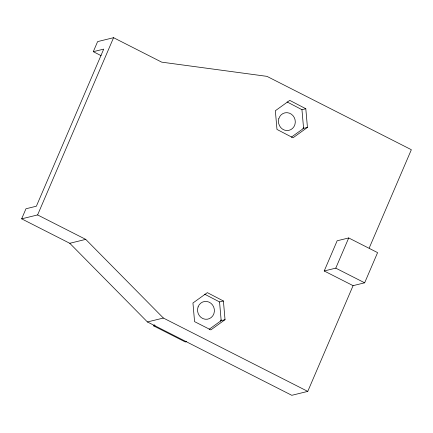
<?xml version="1.0" encoding="UTF-8"?>
<svg xmlns="http://www.w3.org/2000/svg" width="433" height="433" viewBox="0 0 433 433"><rect width="100%" height="100%" fill="white"/><g stroke="black" fill="none" stroke-linecap="round" stroke-linejoin="round"><path stroke-width="0.65" d="M353.084 285.65L324.209 270.982L337.15 240.78L348.717 237.95L377.592 252.618L364.651 282.814L353.084 285.65L307.766 391.394L291.804 395.307L147.42 321.957L69.778 243.292L21.65 218.838L25.969 208.766L36.377 206.211L103.704 49.129L93.295 51.684L97.614 41.606L113.57 37.693L161.698 62.146L266.961 76.36L411.35 149.71L369.208 248.033M21.65 218.838L37.606 214.93L113.57 37.693M186.612 341.653L185.313 341.967L153.775 325.952L154.305 324.712M220.57 321.08L221.111 319.819M302.976 128.817L303.517 127.556M324.209 270.982L335.77 268.146L348.717 237.95M291.295 137.207L303.587 128.379L307.441 127.432L305.806 108.732L289.758 100.386L275.35 110.734L276.979 129.44L293.027 137.786L307.441 127.432M209.155 329.28L221.182 320.642L225.036 319.695L223.406 300.995L207.358 292.643L192.945 302.997L194.574 321.638L210.833 329.897L225.036 319.695M287.095 101.944L301.953 109.679L305.806 108.732M69.778 243.292L85.734 239.379L163.376 318.044L307.766 391.394M204.69 294.207L219.547 301.936L223.406 300.995M147.42 321.957L163.376 318.044M153.775 325.952L155.074 325.632M93.295 51.684L101.116 55.657M335.77 268.146L364.651 282.814M37.606 214.93L85.734 239.379M301.953 109.679L303.587 128.379M219.547 301.936L221.182 320.642M198.081 306.916A8.985 8.406 76.2 0 0 207.315 319.229A8.985 8.406 76.2 0 0 212.506 304.908A8.985 8.406 76.2 0 0 198.081 306.916M278.782 118.777A8.985 8.406 76.2 0 0 288.811 130.376A8.985 8.406 76.2 0 0 293 115.665A8.985 8.406 76.2 0 0 278.782 118.777"/></g></svg>
